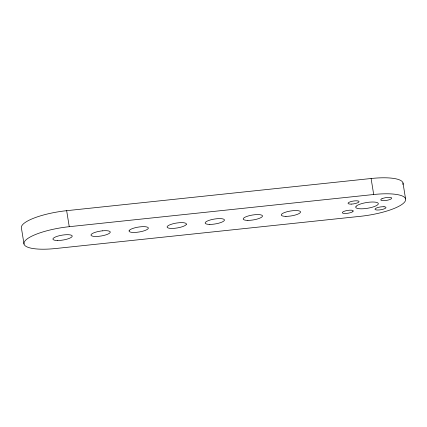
<?xml version="1.0" encoding="UTF-8"?>
<svg xmlns="http://www.w3.org/2000/svg" width="427" height="427" viewBox="0 0 427 427"><rect width="100%" height="100%" fill="white"/><g stroke="black" fill="none" stroke-linecap="round" stroke-linejoin="round"><path stroke-width="0.64" d="M24.013 244.047L21.419 228.045A39.108 9.922 -9.2 0 1 66.655 210.682L371.1 178.507A39.108 9.922 -9.2 0 1 402.891 184.544M69.249 226.689L373.694 194.509A39.108 9.922 -9.2 0 1 405.074 201.389A39.108 9.922 -9.2 0 1 360.345 216.318L55.9 248.493A39.108 9.922 -9.2 0 1 24.515 241.613A39.108 9.922 -9.2 0 1 69.249 226.689L66.655 210.682M402.987 182.953L405.581 198.955M371.1 178.507L373.694 194.509M129.173 230.553L129.029 230.964A9.778 2.482 -9.2 0 0 141.518 231.519L142.928 231.162A9.778 2.482 -9.2 0 0 147.822 228.979L148.201 228.541A9.778 2.482 -9.2 0 0 137.334 227.265L135.85 227.575A9.778 2.482 -9.2 0 0 129.173 230.553M356.134 206.257L355.787 206.759A11.454 2.904 -9.2 0 0 363.927 208.712L365.667 208.536A11.454 2.904 -9.2 0 0 377.9 204.57L378.253 204.063A11.454 2.904 -9.2 0 0 370.113 202.115L368.373 202.286A11.454 2.904 -9.2 0 0 356.134 206.257M186.252 224.517L185.878 224.954A9.778 2.482 -9.2 0 1 175.07 228.248L173.602 228.376A9.778 2.482 -9.2 0 1 167.122 226.742A9.778 2.482 -9.2 0 1 175.385 223.241L176.901 222.99A9.778 2.482 -9.2 0 1 186.252 224.517M352.819 211.669L352.045 212.102A5.588 1.42 -9.2 0 1 343.297 213.329A5.588 1.42 -9.2 0 1 345.923 210.757L347.327 210.463A5.588 1.42 -9.2 0 1 352.819 211.669M381.989 198.726L381.215 199.158A5.588 1.42 -9.2 0 0 386.707 200.359L388.116 200.066A5.588 1.42 -9.2 0 0 390.742 197.498A5.588 1.42 -9.2 0 0 381.989 198.726M102.299 230.842L100.788 231.034A9.778 2.482 -9.2 0 0 91.116 234.572A9.778 2.482 -9.2 0 0 97.495 236.419L98.963 236.291A9.778 2.482 -9.2 0 0 110.145 232.56A9.778 2.482 -9.2 0 0 102.299 230.842M351.218 204.111L350.001 204.095A5.588 1.42 -9.2 0 1 350.375 201.763A5.588 1.42 -9.2 0 1 358.733 201.181L359.043 201.501A5.588 1.42 -9.2 0 1 351.218 204.111M384.033 206.732L382.822 206.716A5.588 1.42 -9.2 0 0 374.991 209.326L375.306 209.646A5.588 1.42 -9.2 0 0 383.659 209.065A5.588 1.42 -9.2 0 0 384.033 206.732M285.941 216.361A9.778 2.482 -9.2 0 0 300.565 212.038A9.778 2.482 -9.2 0 0 286.218 211.973A9.778 2.482 -9.2 0 0 285.941 216.361M209.828 224.405A9.778 2.482 -9.2 0 0 224.453 220.081A9.778 2.482 -9.2 0 0 210.105 220.017A9.778 2.482 -9.2 0 0 209.828 224.405M247.884 220.385A9.778 2.482 -9.2 0 0 262.509 216.062A9.778 2.482 -9.2 0 0 248.162 215.993A9.778 2.482 -9.2 0 0 247.884 220.385M57.608 240.497A9.778 2.482 -9.2 0 0 72.232 236.168A9.778 2.482 -9.2 0 0 57.88 236.104A9.778 2.482 -9.2 0 0 57.608 240.497"/></g></svg>
